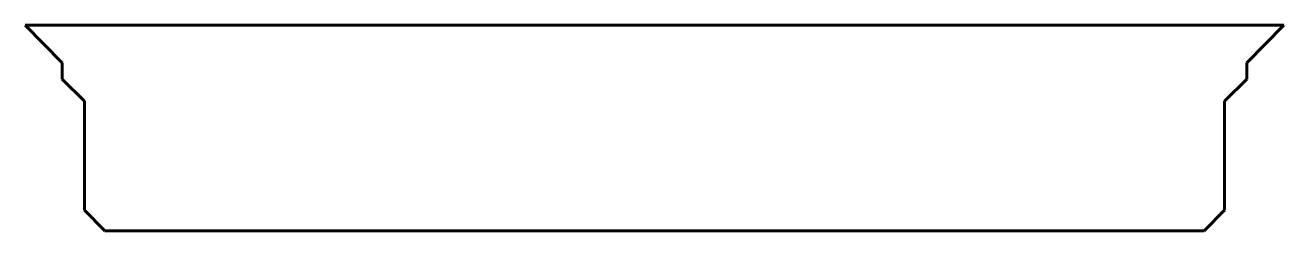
# Model space of a CAD drawing. Header units: millimetres. Extents: x -98 to 757, y -66 to 74.
import ezdxf

# ---------------------------------------------------------------- set-up
doc = ezdxf.new("R2010")
doc.units = ezdxf.units.MM
for name, pattern in [('K5LT32782', [0]), ('K5LT32783', [0]), ('K5LT32784', [0])]:
    doc.linetypes.add(name, pattern=pattern)
doc.layers.add('Системный слой', color=7, linetype='Continuous')

msp = doc.modelspace()

# ---------------------------------------------------------------- linework, layer by layer
at = {"color": 18, "linetype": 'K5LT32782', "lineweight": 60, "true_color": 0x000000}
for p, q in [((-72.84, 48.47), (-98.1, 74.17)), ((-72.84, 48.47), (-72.84, 37.47)), ((-72.84, 37.47), (-57.84, 22.47)), ((-57.84, 22.47), (-57.84, -51.83)), ((-57.84, -51.83), (-43.84, -65.83))]:
    msp.add_line(p, q, dxfattribs=at)
at = {"color": 5, "linetype": 'K5LT32783', "lineweight": 60, "true_color": 0x0000ff}
for q in [(757.41, 74.17), (732.16, 37.47)]:
    msp.add_line((732.16, 48.47), q, dxfattribs=at)
at = {"layer": 'Системный слой', "color": 3, "linetype": 'K5LT32784', "lineweight": 60, "true_color": 0x00ff00}
for p, q in [((-98.1, 74.17), (757.41, 74.17)), ((-43.84, -65.83), (703.16, -65.83))]:
    msp.add_line(p, q, dxfattribs=at)
at = {"layer": 'Системный слой', "color": 5, "linetype": 'K5LT32783', "lineweight": 60, "true_color": 0x0000ff}
for p, q in [((732.16, 37.47), (717.16, 22.47)), ((717.16, 22.47), (717.16, -51.83)), ((717.16, -51.83), (703.16, -65.83))]:
    msp.add_line(p, q, dxfattribs=at)

doc.saveas('drawing.dxf')
